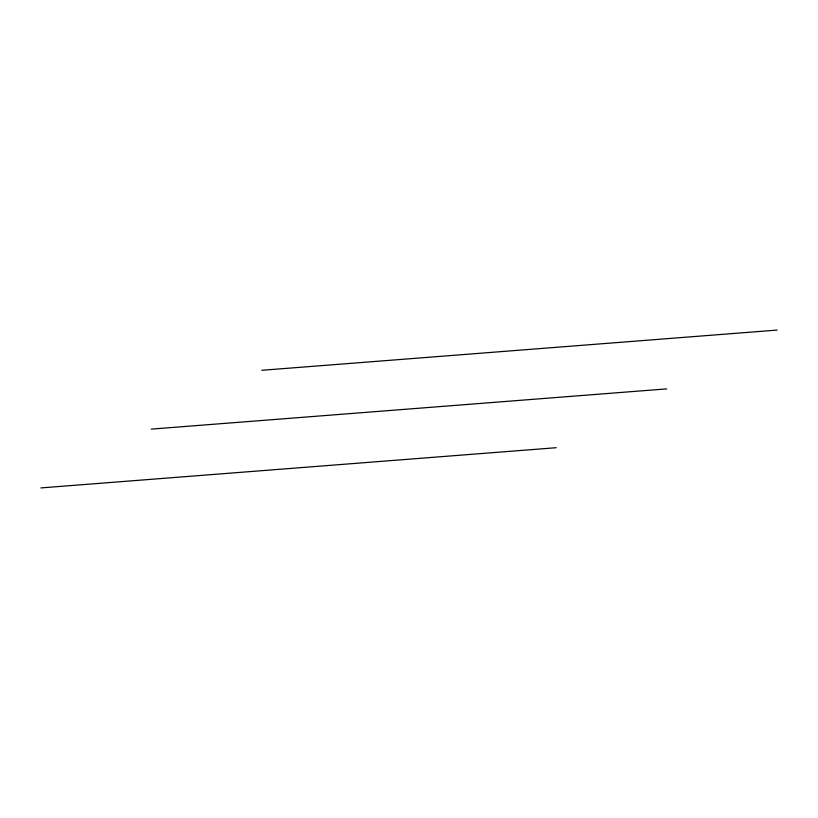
<?xml version="1.0" encoding="UTF-8"?>
<svg xmlns="http://www.w3.org/2000/svg" width="818" height="818" viewBox="0 0 818 818"><rect width="100%" height="100%" fill="white"/><g stroke="black" fill="none" stroke-linecap="round" stroke-linejoin="round"><path stroke-width="1.23" d="M261.76 370.298L777.1 330.083M151.33 429.113L666.67 388.887M40.9 487.917L556.24 447.702"/></g></svg>
